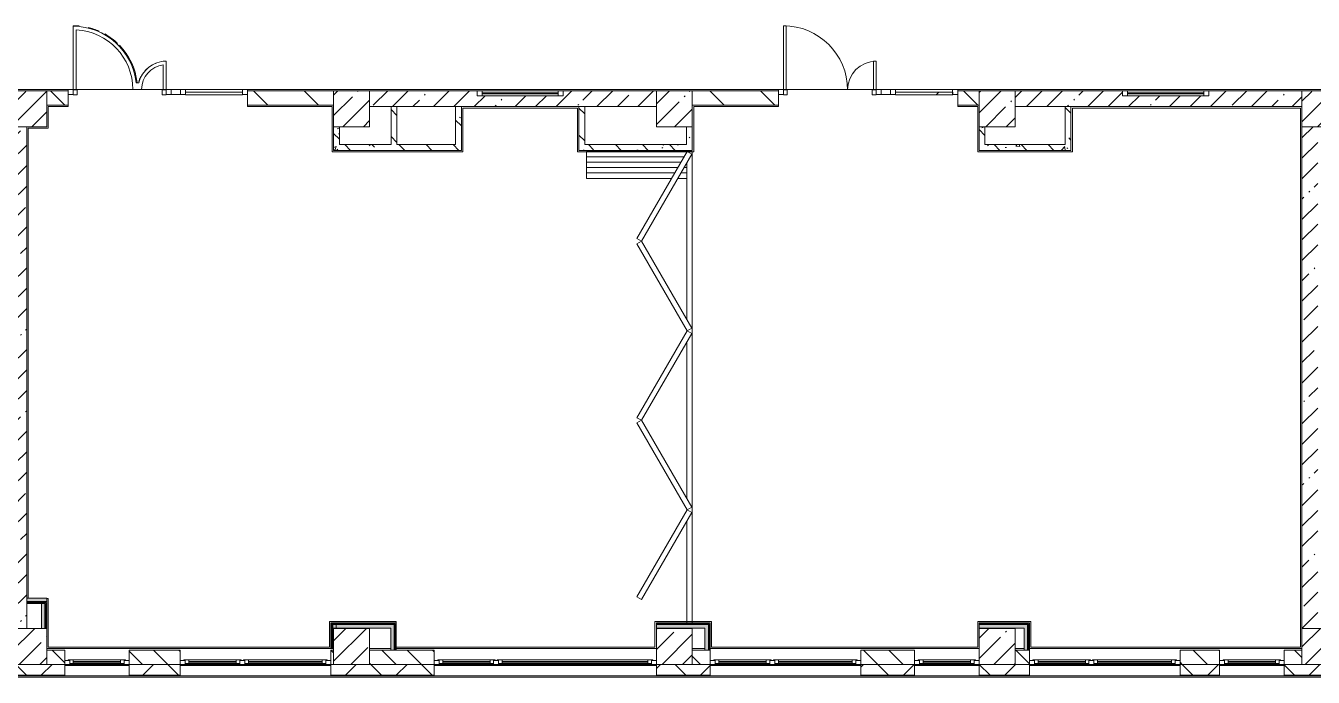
# Model space of a CAD drawing. Header units: millimetres. Extents: x 1311 to 195818, y -8553 to 29000.
# Drawn here: x 116425 to 134376, y -280 to 8808 of the extents above; entities that cross this region are included whole.
import ezdxf

# ---------------------------------------------------------------- set-up
doc = ezdxf.new("R2010")
doc.units = ezdxf.units.MM
for name, color, linetype, lineweight, true_color in [('A-DETL-GENF-4', 7, 'Continuous', 5, 0xaaaaaa), ('A-DOOR-1', 7, 'Continuous', 5, 0xaaaaaa), ('A-DOOR-FRAM-2', 7, 'Continuous', 5, 0xaaaaaa), ('A-FLOR-1', 7, 'Continuous', 5, 0xaaaaaa), ('A-WALL-5', 7, 'Continuous', 5, 0x737373), ('I-WALL-2', 7, 'Continuous', 5, 0xe7e7e7), ('I-WALL-3', 7, 'Continuous', 9, 0xe7e7e7), ('I-WALL-6', 7, 'Continuous', 5, 0x787878)]:
    doc.layers.add(name, color=color, linetype=linetype, lineweight=lineweight, true_color=true_color)
for name, color, linetype, lineweight in [('A-GLAZ-2', 7, 'Continuous', 5), ('A-GLAZ-CURT-2', 7, 'Continuous', 5), ('A-GLAZ-CWMG-2', 7, 'Continuous', 5), ('A-WALL', 7, 'Continuous', 9), ('A-WALL-3', 7, 'Continuous', 5), ('I-WALL-4', 7, 'Continuous', 5), ('S-COLS-4', 7, 'Continuous', 5)]:
    doc.layers.add(name, color=color, linetype=linetype, lineweight=lineweight)
pattern_1 = [(45, (68808.4, 0), (-285.1231, 285.1231), []), (45, (69093.5, 0), (-285.1231, 285.1231), [504.031, -100.806, 16.764, -84.042])]
pattern_2 = [(135, (68808.4, 0), (-353.5534, -353.5534), [])]
pattern_3 = [(135, (68808.4, 0), (-377.1708, -377.1708), [533.4, -88.9, 17.78, -88.9]), (135, (68808.4, 376.94), (-377.1708, -377.1708), []), (50, (68808.4, 0), (637.6445, -55.7866), [66.675, -733.425]), (355, (68808.4, 0), (-123.3494, 668.699), [53.34, -586.74]), (100.451, (68861.5, -4.65), (514.299, 612.908), [56.665, -623.315]), (46.184, (68808.4, 177.8), (948.776, -147.15), [100.012, -1100.137]), (96.636, (68887.5, 165.5), (830.909, 865.997), [84.998, -934.973]), (351.184, (68808.4, 177.8), (830.918, 865.988), [80.01, -880.11]), (21, (68897.3, 133.35), (530.6506, -357.9283), [66.675, -733.425]), (326, (68897.3, 133.35), (216.308, 644.6585), [53.34, -586.74]), (71.451, (68941.5, 103.5), (746.9596, 286.7243), [56.665, -623.315]), (37.5, (68808.4, 0), (10.8105, 295.9426), [16.764, -562.864, 16.764, -578.866, -588.962]), (37.5, (68808.4, 0), (10.8105, 295.9426), [-1175.258, 16.764, -572.198]), (7.5, (68808.4, 0), (233.8692, 350.6318), [16.764, -322.834, 16.764, -549.529, -224.472]), (7.5, (68808.4, 0), (233.8692, 350.6318), [-905.891, 16.764, -207.708]), (327.5, (68610.14, 0), (474.5678, -20.0513), [16.764, -205.486, 16.764, -676.656, -920.115]), (327.5, (68610.14, 0), (474.5678, -20.0513), [-915.67, 16.764, -903.351]), (317.5, (68521.24, 0), (518.4522, 88.9934), [16.764, -272.161, 16.764, -443.738, -653.415]), (317.5, (68521.24, 0), (518.4522, 88.9934), [-749.427, 16.764, -636.651])]
pattern_4 = [(45, (68808.4, 0), (-530.33, 530.33), []), (135, (68808.4, 0), (-530.33, -530.33), [])]

# ---------------------------------------------------------------- blocks, each defined once
blk = doc.blocks.new('BSC_Колонна _Прямоугольная - 500х500-V82-1_11_1_птичка')
at = {"layer": 'S-COLS-4'}
h = blk.add_hatch(dxfattribs=at)
h.set_pattern_fill('FP_105', color=256, style=0, pattern_type=2)
h.set_pattern_definition([(45, (-47660, -7650), (-285.123, 285.123), []), (45, (-47374.88, -7650), (-285.123, 285.123), [504.031, -100.806, 16.764, -84.042])])
h.paths.add_polyline_path([(250, -250), (250, 250), (-250, 250), (-250, -250), (-10, -250)])
for p, q in [((250, 250), (-250, 250)), ((-250, 250), (-250, -250)), ((250, -250), (250, 250)), ((-250, -250), (250, -250))]:
    blk.add_line(p, q, dxfattribs=at)
blk = doc.blocks.new('BSC_Колонна _Прямоугольная - 500х500-V83-1_11_1_птичка')
at = {"layer": 'S-COLS-4'}
h = blk.add_hatch(dxfattribs=at)
h.set_pattern_fill('FP_106', color=256, style=0, pattern_type=2)
h.set_pattern_definition([(45, (-52160, -7650), (-285.123, 285.123), []), (45, (-51874.88, -7650), (-285.123, 285.123), [504.031, -100.806, 16.764, -84.042])])
h.paths.add_polyline_path([(250, -250), (250, 250), (-250, 250), (-250, -250)])
for p, q in [((250, 250), (-250, 250)), ((-250, 250), (-250, -250)), ((250, -250), (250, 250)), ((-250, -250), (250, -250))]:
    blk.add_line(p, q, dxfattribs=at)
blk = doc.blocks.new('BSC_Колонна _Прямоугольная - 500х500-V84-1_11_1_птичка')
at = {"layer": 'S-COLS-4'}
h = blk.add_hatch(dxfattribs=at)
h.set_pattern_fill('FP_107', color=256, style=0, pattern_type=2)
h.set_pattern_definition([(45, (-61160, -7650), (-285.1231, 285.1231), []), (45, (-60874.88, -7650), (-285.123, 285.123), [504.031, -100.806, 16.764, -84.042])])
h.paths.add_polyline_path([(-250, -250), (250, -250), (250, 250), (-250, 250), (-250, 30)])
for p, q in [((250, 250), (-250, 250)), ((-250, 250), (-250, -250)), ((250, -250), (250, 250)), ((-250, -250), (250, -250))]:
    blk.add_line(p, q, dxfattribs=at)
blk = doc.blocks.new('BSC_Колонна _Прямоугольная - 500х500-V87-1_11_1_птичка')
at = {"layer": 'S-COLS-4'}
h = blk.add_hatch(dxfattribs=at)
h.set_pattern_fill('FP_110', color=256, style=0, pattern_type=2)
h.set_pattern_definition([(45, (-47660, -150), (-285.123, 285.123), []), (45, (-47374.88, -150), (-285.123, 285.123), [504.031, -100.806, 16.764, -84.042])])
h.paths.add_polyline_path([(250, -250), (250, 250), (-250, 250), (-250, -250), (-191, -250)])
for p, q in [((250, 250), (-250, 250)), ((-250, 250), (-250, -250)), ((250, -250), (250, 250)), ((-250, -250), (250, -250))]:
    blk.add_line(p, q, dxfattribs=at)
blk = doc.blocks.new('BSC_Колонна _Прямоугольная - 500х500-V88-1_11_1_птичка')
at = {"layer": 'S-COLS-4'}
h = blk.add_hatch(dxfattribs=at)
h.set_pattern_fill('FP_111', color=256, style=0, pattern_type=2)
h.set_pattern_definition([(45, (-52160, -150), (-285.123, 285.123), []), (45, (-51874.88, -150), (-285.123, 285.123), [504.031, -100.806, 16.764, -84.042])])
h.paths.add_polyline_path([(-250, -250), (250, -250), (250, 250), (-250, 250), (-250, -245)])
for p, q in [((250, 250), (-250, 250)), ((-250, 250), (-250, -250)), ((250, -250), (250, 250)), ((-250, -250), (250, -250))]:
    blk.add_line(p, q, dxfattribs=at)
blk = doc.blocks.new('BSC_Колонна _Прямоугольная - 500х500-V89-1_11_1_птичка')
at = {"layer": 'S-COLS-4'}
h = blk.add_hatch(dxfattribs=at)
h.set_pattern_fill('FP_112', color=256, style=0, pattern_type=2)
h.set_pattern_definition([(45, (-61160, -150), (-285.123, 285.123), []), (45, (-60874.88, -150), (-285.123, 285.123), [504.031, -100.806, 16.764, -84.042])])
h.paths.add_polyline_path([(233, -250), (250, -250), (250, 250), (-250, 250), (-250, -250)])
for p, q in [((250, 250), (-250, 250)), ((-250, 250), (-250, -250)), ((250, -250), (250, 250)), ((-250, -250), (250, -250))]:
    blk.add_line(p, q, dxfattribs=at)
blk = doc.blocks.new('BSC_Колонна _Прямоугольная - 500х500-V90-1_11_1_птичка')
at = {"layer": 'S-COLS-4'}
h = blk.add_hatch(dxfattribs=at)
h.set_pattern_fill('FP_113', color=256, style=0, pattern_type=2)
h.set_pattern_definition([(45, (-65660, -150), (-285.1231, 285.1231), []), (45, (-65374.88, -150), (-285.1231, 285.1231), [504.031, -100.806, 16.764, -84.042])])
h.paths.add_polyline_path([(250, -250), (250, 250), (-250, 250), (-250, -250)])
for p, q in [((250, 250), (-250, 250)), ((-250, 250), (-250, -250)), ((250, -250), (250, 250)), ((-250, -250), (250, -250))]:
    blk.add_line(p, q, dxfattribs=at)
blk = doc.blocks.new('BSC_Колонна _Прямоугольная - 500х500-V93-1_11_1_птичка')
at = {"layer": 'S-COLS-4'}
h = blk.add_hatch(dxfattribs=at)
h.set_pattern_fill('FP_116', color=256, style=0, pattern_type=2)
h.set_pattern_definition([(45, (-65660, -7650), (-285.1231, 285.1231), []), (45, (-65374.88, -7650), (-285.1231, 285.1231), [504.031, -100.806, 16.764, -84.042])])
h.paths.add_polyline_path([(250, -250), (250, 22), (220, 22), (220, 30), (250, 30), (250, 250), (-250, 250), (-250, -250), (-10, -250)])
for p, q in [((220, 250), (-250, 250)), ((-250, 250), (-250, -250)), ((250, -250), (250, 22)), ((-250, -250), (250, -250))]:
    blk.add_line(p, q, dxfattribs=at)
blk = doc.blocks.new('120_Окно_СКБ_1Ст - 120_Окно_СКБ_1Ст 900х2500_h_-20664874-1_11_1_птичка')
at = {"layer": 'A-GLAZ-2'}
for p, q in [((-450, -127), (-450, -57)), ((-450, -57), (-380, -57)), ((450, -57), (-450, -57)), ((-380, -127), (-450, -127)), ((-450, -127), (-400, -127)), ((-380, -127), (-400, -127)), ((-400, -127), (-400, -137)), ((-400, -137), (400, -137)), ((400, -137), (-400, -137)), ((-380, -57), (-380, -127)), ((380, -87), (-380, -87)), ((-380, -87), (-380, -127)), ((-330, -137), (-330, -87)), ((-330, -107), (330, -107)), ((330, -117), (-330, -117)), ((330, -137), (330, -87)), ((380, -127), (380, -57)), ((380, -57), (450, -57)), ((380, -127), (380, -87)), ((450, -127), (380, -127)), ((400, -127), (380, -127)), ((400, -127), (450, -127)), ((400, -137), (400, -127)), ((450, -57), (450, -127))]:
    blk.add_line(p, q, dxfattribs=at)
blk = doc.blocks.new('120_Окно_СКБ_2Ст - 120_Окно_СКБ_2Ст 2100х2500 _мал створка справа_-V99-1_11_1_птичка')
at = {"layer": 'A-GLAZ-2'}
for p, q in [((-1050, -127), (-1050, -57)), ((-1050, -57), (-980, -57)), ((1050, -57), (-1050, -57)), ((-980, -127), (-1050, -127)), ((-1050, -127), (-1000, -127)), ((-980, -127), (-1000, -127)), ((-1000, -127), (-1000, -137)), ((-1000, -137), (170, -137)), ((170, -137), (-1000, -137)), ((-980, -57), (-980, -127)), ((150, -87), (-980, -87)), ((-980, -87), (-980, -127)), ((-930, -137), (-930, -87)), ((-930, -107), (100, -107)), ((100, -117), (-930, -117)), ((100, -137), (100, -87)), ((150, -127), (150, -57)), ((150, -57), (220, -57)), ((150, -127), (150, -87)), ((220, -127), (150, -127)), ((170, -127), (150, -127)), ((170, -127), (200, -127)), ((170, -137), (170, -127)), ((220, -127), (200, -127)), ((200, -127), (200, -137)), ((200, -137), (1000, -137)), ((1000, -137), (200, -137)), ((220, -57), (220, -127)), ((980, -87), (220, -87)), ((220, -87), (220, -127)), ((270, -137), (270, -87)), ((270, -107), (930, -107)), ((930, -117), (270, -117)), ((930, -137), (930, -87)), ((980, -127), (980, -57)), ((980, -57), (1050, -57)), ((980, -127), (980, -87)), ((1050, -127), (980, -127)), ((1000, -127), (980, -127)), ((1000, -127), (1050, -127)), ((1000, -137), (1000, -127)), ((1050, -57), (1050, -127))]:
    blk.add_line(p, q, dxfattribs=at)
blk = doc.blocks.new('120_Окно_СКБ_2Ст - 120_Окно_СКБ_2Ст 3100х2500 _мал_створка слева_-22446080-1_11_1_птичка')
at = {"layer": 'A-GLAZ-2'}
for p, q in [((-1550, -127), (-1550, -57)), ((-1550, -57), (-1480, -57)), ((1550, -57), (-1550, -57)), ((-1480, -127), (-1550, -127)), ((-1550, -127), (-1500, -127)), ((-1480, -127), (-1500, -127)), ((-1500, -127), (-1500, -137)), ((-1500, -137), (670, -137)), ((670, -137), (-1500, -137)), ((-1480, -57), (-1480, -127)), ((650, -87), (-1480, -87)), ((-1480, -87), (-1480, -127)), ((-1430, -137), (-1430, -87)), ((-1430, -107), (600, -107)), ((600, -117), (-1430, -117)), ((600, -137), (600, -87)), ((650, -127), (650, -57)), ((650, -57), (720, -57)), ((650, -127), (650, -87)), ((720, -127), (650, -127)), ((670, -127), (650, -127)), ((670, -127), (700, -127)), ((670, -137), (670, -127)), ((720, -127), (700, -127)), ((700, -127), (700, -137)), ((700, -137), (1500, -137)), ((1500, -137), (700, -137)), ((720, -57), (720, -127)), ((1480, -87), (720, -87)), ((720, -87), (720, -127)), ((770, -137), (770, -87)), ((770, -107), (1430, -107)), ((1430, -117), (770, -117)), ((1430, -137), (1430, -87)), ((1480, -127), (1480, -57)), ((1480, -57), (1550, -57)), ((1480, -127), (1480, -87)), ((1550, -127), (1480, -127)), ((1500, -127), (1480, -127)), ((1500, -127), (1550, -127)), ((1500, -137), (1500, -127)), ((1550, -57), (1550, -127))]:
    blk.add_line(p, q, dxfattribs=at)
blk = doc.blocks.new('DOR__перегородка__Прямоугольная - ТП-3_ Вн_ДПГ_6820х3300h-19315679-1_11_1_птичка')
at = {"layer": 'A-DOOR-1'}
for p, q in [((6445, 1474), (6820, 1474)), ((6445, 1474), (6445, 288)), ((6520, 1474), (6520, 244)), ((6595, 1474), (6595, 201)), ((6670, 1474), (6670, 158)), ((6745, 1474), (6745, 114)), ((6820, 1474), (6820, 0)), ((6445, 201), (6445, 75)), ((246, 75), (1664, 75)), ((246, 0), (6820, 0)), ((1814, 75), (1827, 75)), ((1977, 75), (4164, 75)), ((4314, 75), (4325, 75)), ((4475, 75), (6663, 75)), ((6520, 158), (6520, 75)), ((6595, 114), (6595, 75)), ((6813, 75), (6820, 75))]:
    blk.add_line(p, q, dxfattribs=at)
at = {"layer": 'A-DOOR-FRAM-2'}
for p, q in [((570, 707), (608, 772)), ((608, 772), (1820, 72)), ((1821, 72), (3033, 772)), ((3033, 772), (3071, 707)), ((3070, 707), (3107, 772)), ((3107, 772), (4320, 72)), ((4319, 72), (5532, 772)), ((5532, 772), (5569, 707)), ((5569, 707), (5607, 772)), ((5607, 772), (6819, 72)), ((1783, 7), (570, 707)), ((3071, 707), (1858, 7)), ((4282, 7), (3070, 707)), ((5569, 707), (4357, 7)), ((6781, 7), (5569, 707)), ((1820, 72), (1783, 7)), ((1858, 7), (1821, 72)), ((4320, 72), (4282, 7)), ((4357, 7), (4319, 72)), ((6819, 72), (6781, 7))]:
    blk.add_line(p, q, dxfattribs=at)
blk = doc.blocks.new('BSC_Колонна _Прямоугольная - 500х500-V101-1_11_1_птичка')
at = {"layer": 'S-COLS-4'}
h = blk.add_hatch(dxfattribs=at)
h.set_pattern_fill('FP_145', color=256, style=0, pattern_type=2)
h.set_pattern_definition([(45, (-56660, -150), (-285.123, 285.123), []), (45, (-56374.88, -150), (-285.123, 285.123), [504.031, -100.806, 16.764, -84.042])])
h.paths.add_polyline_path([(92, -250), (250, -250), (250, 250), (-250, 250), (-250, -250)])
for p, q in [((250, 250), (-250, 250)), ((-250, 250), (-250, -250)), ((250, -250), (250, 250)), ((-250, -250), (250, -250))]:
    blk.add_line(p, q, dxfattribs=at)
blk = doc.blocks.new('BSC_Колонна _Прямоугольная - 500х500-V102-1_11_1_птичка')
at = {"layer": 'S-COLS-4'}
h = blk.add_hatch(dxfattribs=at)
h.set_pattern_fill('FP_146', color=256, style=0, pattern_type=2)
h.set_pattern_definition([(45, (-56660, -7650), (-285.123, 285.123), []), (45, (-56374.88, -7650), (-285.123, 285.123), [504.031, -100.806, 16.764, -84.042])])
h.paths.add_polyline_path([(92, -250), (250, -250), (250, 250), (-250, 250), (-250, -250)])
for p, q in [((250, 250), (-250, 250)), ((-250, 250), (-250, -250)), ((250, -250), (250, 250)), ((-250, -250), (250, -250))]:
    blk.add_line(p, q, dxfattribs=at)
blk = doc.blocks.new('120_Окно_СКБ_1Ст - 120_Окно_СКБ_1Ст 900х2500_h_-V107-1_11_1_птичка')
at = {"layer": 'A-GLAZ-2'}
for p, q in [((-450, -127), (-450, -57)), ((-450, -57), (-380, -57)), ((450, -57), (-450, -57)), ((-380, -127), (-450, -127)), ((-450, -127), (-400, -127)), ((-380, -127), (-400, -127)), ((-400, -127), (-400, -137)), ((-400, -137), (400, -137)), ((400, -137), (-400, -137)), ((-380, -57), (-380, -127)), ((380, -87), (-380, -87)), ((-380, -87), (-380, -127)), ((-330, -137), (-330, -87)), ((-330, -107), (330, -107)), ((330, -117), (-330, -117)), ((330, -137), (330, -87)), ((380, -127), (380, -57)), ((380, -57), (450, -57)), ((380, -127), (380, -87)), ((450, -127), (380, -127)), ((400, -127), (380, -127)), ((400, -127), (450, -127)), ((400, -137), (400, -127)), ((450, -57), (450, -127))]:
    blk.add_line(p, q, dxfattribs=at)
blk = doc.blocks.new('120_Окно_СКБ_1Ст - 120_Окно_СКБ_1Ст 900х2500_h_-V116-1_11_1_птичка')
at = {"layer": 'A-GLAZ-2'}
for p, q in [((-450, -127), (-450, -57)), ((-450, -57), (-380, -57)), ((450, -57), (-450, -57)), ((-380, -127), (-450, -127)), ((-450, -127), (-400, -127)), ((-380, -127), (-400, -127)), ((-400, -127), (-400, -137)), ((-400, -137), (400, -137)), ((400, -137), (-400, -137)), ((-380, -57), (-380, -127)), ((380, -87), (-380, -87)), ((-380, -87), (-380, -127)), ((-330, -137), (-330, -87)), ((-330, -107), (330, -107)), ((330, -117), (-330, -117)), ((330, -137), (330, -87)), ((380, -127), (380, -57)), ((380, -57), (450, -57)), ((380, -127), (380, -87)), ((450, -127), (380, -127)), ((400, -127), (380, -127)), ((400, -127), (450, -127)), ((400, -137), (400, -127)), ((450, -57), (450, -127))]:
    blk.add_line(p, q, dxfattribs=at)
blk = doc.blocks.new('Прямоугольный импост - 50 x 70 мм-V192-1_11_1_птичка')
at = {"layer": 'A-GLAZ-CWMG-2'}
for p, q in [((-70, 35), (0, 35)), ((-70, -35), (-70, 35)), ((0, 35), (0, -35)), ((0, -35), (-70, -35))]:
    blk.add_line(p, q, dxfattribs=at)
blk = doc.blocks.new('Дверь_Витражная_остекление_ - ДВН_ДАО_Главный вход_1200 в свету-V200-1_11_1_птичка')
at = {"layer": 'A-DETL-GENF-4'}
for p, q in [((-607.5, 925), (-647.5, 925)), ((-647.5, 925), (-647.5, 917)), ((-607.5, 914.7), (-607.5, 925)), ((647.5, 430), (607.5, 430)), ((-647.5, 30), (-607.5, 30)), ((-592.5, 30), (-647.5, 30)), ((-607.5, 30), (-607.5, 37)), ((-592.5, -40), (-592.5, 30)), ((592.5, -40), (592.5, 30)), ((592.5, 30), (647.5, 30)), ((607.5, 37), (607.5, 30)), ((607.5, 30), (647.5, 30)), ((-647.5, -40), (-592.5, -40)), ((647.5, -40), (592.5, -40))]:
    blk.add_line(p, q, dxfattribs=at)
at = {"layer": 'A-DOOR-1'}
blk.add_line((-647.5, 925), (-647.5, 917), dxfattribs=at)
for centre, radius, start, end in [((-647.5, 30), 895, 84.89417, 90), ((-647.5, 30), 895, 66.09157, 76.75735), ((-647.5, 30), 895, 46.29046, 60.65283), ((-647.5, 30), 895, 6.49726, 44.08654), ((647.5, 30), 400, 111.27932, 114.05027), ((647.5, 30), 400, 152.83924, 163.42706), ((647.5, 30), 400, 132.31117, 137.0053), ((647.5, 30), 400, 178.97108, 180), ((-647.5, 30), 895, 360, 0.45558)]:
    blk.add_arc(centre, radius, start, end, dxfattribs=at)
blk = doc.blocks.new('Системная панель - Стемалит - 40мм-V194-1_11_1_птичка')
at = {"layer": 'A-GLAZ-CURT-2'}
for p, q in [((65, 35), (-65, 35)), ((-65, 35), (-65, -35)), ((65, -35), (65, 35)), ((-65, -35), (65, -35))]:
    blk.add_line(p, q, dxfattribs=at)
blk = doc.blocks.new('Прямоугольный импост - 50 x 70 мм-V195-1_11_1_птичка')
at = {"layer": 'A-GLAZ-CWMG-2'}
for p, q in [((-35, 35), (35, 35)), ((-35, -35), (-35, 35)), ((35, 35), (35, -35)), ((35, -35), (-35, -35))]:
    blk.add_line(p, q, dxfattribs=at)
blk = doc.blocks.new('Прямоугольный импост - 50 x 70 мм-V196-1_11_1_птичка')
at = {"layer": 'A-GLAZ-CWMG-2'}
for p, q in [((0, 35), (-70, 35)), ((-70, 35), (-70, -35)), ((0, -35), (0, 35)), ((-70, -35), (0, -35))]:
    blk.add_line(p, q, dxfattribs=at)
blk = doc.blocks.new('Системная панель - Стекло - 40мм-V201-1_11_1_птичка')
at = {"layer": 'A-GLAZ-CURT-2'}
for p, q in [((397.5, 0), (-397.5, 0)), ((-397.5, 0), (-397.5, -40)), ((397.5, -40), (397.5, 0)), ((-397.5, -40), (397.5, -40))]:
    blk.add_line(p, q, dxfattribs=at)
blk = doc.blocks.new('Прямоугольный импост - 50 x 70 мм-V198-1_11_1_птичка')
at = {"layer": 'A-GLAZ-CWMG-2'}
for p, q in [((-35, 35), (35, 35)), ((-35, -35), (-35, 35)), ((35, 35), (35, -35)), ((35, -35), (-35, -35))]:
    blk.add_line(p, q, dxfattribs=at)
blk = doc.blocks.new('Прямоугольный импост - 50 x 70 мм-V199-1_11_1_птичка')
at = {"layer": 'A-GLAZ-CWMG-2'}
blk.add_line((41770, 7918), (40975, 7918), dxfattribs=at)
blk = doc.blocks.new('Дверь_Витражная_остекление_ - ДВН_ДАО_Главный вход_1200 в свету-V202-1_11_1_птичка')
at = {"layer": 'A-DETL-GENF-4'}
for p, q in [((-607.5, 925), (-647.5, 925)), ((-647.5, 925), (-647.5, 35)), ((-607.5, 30), (-607.5, 925)), ((647.5, 430), (607.5, 430)), ((607.5, 430), (607.5, 30)), ((647.5, 35), (647.5, 430)), ((-647.5, 30), (-607.5, 30)), ((-592.5, 30), (-647.5, 30)), ((-592.5, -40), (-592.5, 30)), ((592.5, -40), (592.5, 30)), ((592.5, 30), (647.5, 30)), ((607.5, 30), (647.5, 30)), ((-647.5, -40), (-592.5, -40)), ((647.5, -40), (592.5, -40))]:
    blk.add_line(p, q, dxfattribs=at)
at = {"layer": 'A-DOOR-1'}
for p, q in [((-647.5, 925), (-647.5, 35)), ((647.5, 430), (647.5, 35))]:
    blk.add_line(p, q, dxfattribs=at)
for centre, radius, start, end in [((-647.5, 30), 895, 360, 90), ((647.5, 30), 400, 90, 180)]:
    blk.add_arc(centre, radius, start, end, dxfattribs=at)
blk = doc.blocks.new('Системная панель - Стекло - 40мм-V203-1_11_1_птичка')
at = {"layer": 'A-GLAZ-CURT-2'}
h = blk.add_hatch(dxfattribs=at)
h.set_pattern_fill('FP_213', color=256, style=0, pattern_type=2)
h.set_pattern_definition([(45, (-60642.5, -7383), (-1414.214, 1414.214), [1000, -3000]), (45, (-61642.5, -7883), (-1414.214, 1414.214), [3000, -1000]), (45, (-59642.5, -8383), (-1414.214, 1414.214), [1000, -3000])])
h.paths.add_polyline_path([(398, -40), (398, 0), (-398, 0), (-398, -40), (395, -40)])
for p, q in [((398, 0), (-398, 0)), ((-398, 0), (-398, -40)), ((398, -40), (398, 0)), ((-398, -40), (398, -40))]:
    blk.add_line(p, q, dxfattribs=at)
blk = doc.blocks.new('120_Окно_СКБ_1Ст - 120_Окно_СКБ_1Ст 400х1200 EI30-V205-1_11_1_птичка')
at = {"layer": 'A-GLAZ-2'}
for p, q in [((-600, 40), (-600, 110)), ((-600, 110), (-530, 110)), ((600, 110), (-600, 110)), ((-530, 40), (-600, 40)), ((-600, 40), (600, 40)), ((-530, 110), (-530, 40)), ((530, 80), (-530, 80)), ((530, 70), (-530, 70)), ((530, 40), (530, 110)), ((530, 110), (600, 110)), ((600, 40), (530, 40)), ((600, 110), (600, 40))]:
    blk.add_line(p, q, dxfattribs=at)

msp = doc.modelspace()

# ---------------------------------------------------------------- hatches: boundary and pattern name
at = {"layer": 'A-WALL-3'}
h = msp.add_hatch(dxfattribs=at)
h.set_pattern_fill('FP_102', color=256, style=0, pattern_type=2)
h.set_pattern_definition([(135, (68808.4, 0), (-176.7767, -176.7767), [])])
h.paths.add_polyline_path([(125968.4, -100), (125968.4, 100), (125718.4, 100), (125718.4, -100)])
h.paths.add_polyline_path([(134218.4, -100), (134218.4, 100), (133968.4, 100), (133968.4, -100)])
h.paths.add_polyline_path([(116718.4, -100), (116968.4, -100), (116968.4, 100), (116718.4, 100)])
h.paths.add_polyline_path([(117868.4, -100), (118579.9, -100), (118579.9, 100), (117868.4, 100)])
h.paths.add_polyline_path([(132986.5, -100), (133068.4, -100), (133068.4, 100), (132518.4, 100), (132518.4, -100)])
h.paths.add_polyline_path([(120679.9, -100), (120718.4, -94.7), (120718.4, 100), (120679.9, 100)])
h.paths.add_polyline_path([(130218.4, -100), (130418.4, -100), (130418.4, 100), (130218.4, 100), (130218.4, 42.9)])
h.paths.add_polyline_path([(121218.4, -100), (122118.4, -100), (122118.4, 100), (121218.4, 100), (121218.4, -25.1)])
h.paths.add_polyline_path([(128068.4, -100), (128818.4, -100), (128818.4, 100), (128068.4, 100)])
h = msp.add_hatch(dxfattribs=at)
h.set_pattern_fill('FP_120', color=256, style=0, pattern_type=2)
h.set_pattern_definition([(45, (68808.4, 0), (-353.5534, 353.5534), []), (135, (68808.4, 0), (-353.5534, -353.5534), [])])
h.paths.add_polyline_path([(144502.2, -250), (144508.4, -250), (144508.4, -100), (142788.4, -100), (142788.4, -250), (144500.4, -250)])
h.paths.add_polyline_path([(135868.4, -250), (139468.4, -250), (139468.4, -100), (135868.4, -100), (135868.4, -113)])
h.paths.add_polyline_path([(140368.4, -250), (141088.4, -250), (141088.4, -100), (140368.4, -101.8), (140368.4, -118)])
h.paths.add_polyline_path([(132518.4, -250), (133068.4, -250), (133068.4, -100), (132518.4, -100), (132518.4, -121.3)])
h.paths.add_polyline_path([(130201.7, -250), (130418.4, -250), (130418.4, -100), (129718.4, -100), (129718.4, -250)])
h.paths.add_polyline_path([(128818.4, -250), (128818.4, -100), (128068.4, -100), (128068.4, -250)])
h.paths.add_polyline_path([(133968.4, -250), (134968.4, -250), (134968.4, -100), (133968.4, -100), (133968.4, -118)])
h.paths.add_polyline_path([(125968.4, -250), (125968.4, -100), (125218.4, -100), (125218.4, -250), (125560.2, -250)])
h.paths.add_polyline_path([(121847, -250), (122118.4, -250), (122118.4, -100), (120679.9, -100), (120679.9, -250), (120918.7, -250)])
h.paths.add_polyline_path([(112564.1, -250), (113118.4, -250), (113118.4, -100), (111545.9, -100), (111545.9, -250), (111635.8, -250)])
h.paths.add_polyline_path([(116218.4, -250), (116968.4, -250), (116968.4, -100), (116218.4, -100), (116218.4, -161.8)])
h.paths.add_polyline_path([(117868.4, -250), (118579.9, -250), (118579.9, -100), (117868.4, -100), (117868.4, -157.7)])
h.paths.add_polyline_path([(109445.9, -250), (109445.9, -100), (108748.4, -100), (108748.4, -250), (108850.9, -250)])
h.paths.add_polyline_path([(107199.4, -250), (107848.4, -250), (107848.4, -100), (107199.4, -100), (107199.4, -186.7)])
at = {"layer": 'I-WALL-2'}
for points in [[(116709.8, 775), (116718.4, 775), (116718.4, 825), (116438.4, 820), (116438.4, 775), (116693.4, 775)], [(116693.4, 400), (116693.4, 750), (116643.4, 750), (116643.4, 400)], [(120918.7, 405), (121513.4, 405), (121513.4, 455), (120679.9, 455), (120679.9, 405), (120718.4, 405)], [(121563.4, 100), (121563.4, 455), (121513.4, 455), (121513.4, 100)], [(125560.2, 405), (125893.4, 405), (125893.4, 455), (125218.4, 455), (125218.4, 405)], [(130343.4, 405), (130393.4, 405), (130393.4, 455), (129718.4, 455), (129718.4, 405), (130218.4, 405)]]:
    msp.add_hatch(color=256, dxfattribs=at).paths.add_polyline_path(points)
h = msp.add_hatch(color=256, dxfattribs=at)
h.paths.add_polyline_path([(120704.9, 120), (120718.4, 120), (120718.4, 400), (120704.9, 405)])
h.paths.add_polyline_path([(120704.9, 455), (120754.9, 455), (120754.9, 480), (120704.9, 480)])
at = {"layer": 'I-WALL-3'}
for points in [[(125943.4, 100), (125943.4, 455), (125893.4, 455), (125893.4, 100)], [(130343.4, 100), (130393.4, 100), (130393.4, 405), (130343.4, 405), (130343.4, 120)]]:
    msp.add_hatch(color=256, dxfattribs=at).paths.add_polyline_path(points)
at = {"layer": 'I-WALL-4'}
h = msp.add_hatch(dxfattribs=at)
h.set_pattern_fill('FP_119', color=256, style=0, pattern_type=2)
h.set_pattern_definition(pattern_2)
h.paths.add_polyline_path([(119518.4, 7700), (120718.4, 7700), (120718.4, 7900), (119518.4, 7900)])
h.paths.add_polyline_path([(116738.4, 7700), (117018.4, 7700), (117018.4, 7900), (116718.4, 7900), (116718.4, 7700)])
h = msp.add_hatch(dxfattribs=at)
h.set_pattern_fill('FP_101', color=256, style=0, pattern_type=2)
h.set_pattern_definition(pattern_1)
h.paths.add_polyline_path([(121847, 7680), (125218.4, 7680), (125218.4, 7900), (123918.4, 7900), (123918.4, 7830), (122718.4, 7830), (122718.4, 7900), (121218.4, 7900), (121218.4, 7680), (121588.4, 7680)])
h = msp.add_hatch(dxfattribs=at)
h.set_pattern_fill('FP_119', color=256, style=0, pattern_type=2)
h.set_pattern_definition(pattern_2)
h.paths.add_polyline_path([(129418.4, 7700), (129718.4, 7700), (129718.4, 7900), (129418.4, 7900)])
h.paths.add_polyline_path([(125988.4, 7700), (126918.4, 7700), (126918.4, 7900), (125718.4, 7900), (125718.4, 7700), (125792, 7700)])
h = msp.add_hatch(dxfattribs=at)
h.set_pattern_fill('FP_101', color=256, style=0, pattern_type=2)
h.set_pattern_definition(pattern_1)
h.paths.add_polyline_path([(132986.5, 7680), (134218.4, 7680), (134218.4, 7900), (132918.4, 7900), (132918.4, 7830), (131718.4, 7830), (131718.4, 7900), (130218.4, 7900), (130218.4, 7680), (131018.4, 7680)])
h = msp.add_hatch(dxfattribs=at)
h.set_pattern_fill('FP_101', color=256, style=0, pattern_type=2)
h.set_pattern_definition(pattern_1)
h.paths.add_polyline_path([(116277.3, 400), (116438.4, 400), (116438.4, 7400), (116218.4, 7400), (116218.4, 400)])
h = msp.add_hatch(dxfattribs=at)
h.set_pattern_fill('FP_101', color=256, style=0, pattern_type=2)
h.set_pattern_definition(pattern_1)
h.paths.add_polyline_path([(134438.4, 400), (134438.4, 7400), (134218.4, 7400), (134218.4, 400)])
h = msp.add_hatch(dxfattribs=at)
h.set_pattern_fill('FP_212', color=256, style=0, pattern_type=2)
h.set_pattern_definition(pattern_4)
h.paths.add_polyline_path([(121218.4, 467.5), (121575.9, 467.5), (121575.9, 480), (120754.9, 478.9), (120754.9, 467.5), (120918.7, 467.5)])
h.paths.add_polyline_path([(120679.9, 467.5), (120704.9, 467.5), (120704.9, 480), (120679.9, 480)])
h = msp.add_hatch(dxfattribs=at)
h.set_pattern_fill('FP_212', color=256, style=0, pattern_type=2)
h.set_pattern_definition(pattern_4)
h.paths.add_polyline_path([(121563.4, 455), (121562.9, 467.5), (120754.9, 466.4), (120754.9, 455), (121513.4, 455)])
h.paths.add_polyline_path([(120679.9, 455), (120704.9, 455), (120704.9, 467.5), (120679.9, 467.5)])
h = msp.add_hatch(dxfattribs=at)
h.set_pattern_fill('FP_212', color=256, style=0, pattern_type=2)
h.set_pattern_definition(pattern_4)
h.paths.add_polyline_path([(121575.9, 100), (121575.9, 467.5), (121563.4, 467.5), (121563.4, 100)])
h = msp.add_hatch(dxfattribs=at)
h.set_pattern_fill('FP_212', color=256, style=0, pattern_type=2)
h.set_pattern_definition(pattern_4)
h.paths.add_polyline_path([(121588.4, 100), (121585.5, 480), (121575.9, 480), (121575.9, 100)])
h = msp.add_hatch(dxfattribs=at)
h.set_pattern_fill('FP_212', color=256, style=0, pattern_type=2)
h.set_pattern_definition(pattern_4)
h.paths.add_polyline_path([(125718.4, 467.5), (125955.9, 467.5), (125955.9, 480), (125218.4, 480), (125218.4, 467.5), (125560.2, 467.5)])
h = msp.add_hatch(dxfattribs=at)
h.set_pattern_fill('FP_212', color=256, style=0, pattern_type=2)
h.set_pattern_definition(pattern_4)
h.paths.add_polyline_path([(125218.4, 455), (125943.4, 455), (125942.9, 467.5), (125218.4, 467.5)])
h = msp.add_hatch(dxfattribs=at)
h.set_pattern_fill('FP_212', color=256, style=0, pattern_type=2)
h.set_pattern_definition(pattern_4)
h.paths.add_polyline_path([(125955.9, 100), (125955.9, 467.5), (125943.4, 467.5), (125943.4, 100)])
h = msp.add_hatch(dxfattribs=at)
h.set_pattern_fill('FP_212', color=256, style=0, pattern_type=2)
h.set_pattern_definition(pattern_4)
h.paths.add_polyline_path([(125968.4, 100), (125968.4, 480), (125955.9, 480), (125955.9, 100)])
h = msp.add_hatch(dxfattribs=at)
h.set_pattern_fill('FP_212', color=256, style=0, pattern_type=2)
h.set_pattern_definition(pattern_4)
h.paths.add_polyline_path([(129718.4, 467.5), (130418.4, 467.5), (130418.4, 480), (129718.4, 480)])
h = msp.add_hatch(dxfattribs=at)
h.set_pattern_fill('FP_212', color=256, style=0, pattern_type=2)
h.set_pattern_definition(pattern_4)
h.paths.add_polyline_path([(129718.4, 455), (130405.9, 455), (130405.9, 467.5), (129718.4, 467.5)])
at = {"layer": 'I-WALL-6'}
h = msp.add_hatch(dxfattribs=at)
h.set_pattern_fill('FP_131', color=256, style=0, pattern_type=2)
h.set_pattern_definition(pattern_3)
h.paths.add_polyline_path([(121518.4, 7150), (121598.4, 7150), (121598.4, 7680), (121518.4, 7680), (121518.4, 7400)])
h = msp.add_hatch(dxfattribs=at)
h.set_pattern_fill('FP_131', color=256, style=0, pattern_type=2)
h.set_pattern_definition(pattern_3)
h.paths.add_polyline_path([(122498.4, 7150), (122498.4, 7680), (122418.4, 7680), (122418.4, 7150)])
h = msp.add_hatch(dxfattribs=at)
h.set_pattern_fill('FP_131', color=256, style=0, pattern_type=2)
h.set_pattern_definition(pattern_3)
h.paths.add_polyline_path([(124218.4, 7070), (124218.4, 7680), (124138.4, 7680), (124138.4, 7070)])
h = msp.add_hatch(dxfattribs=at)
h.set_pattern_fill('FP_131', color=256, style=0, pattern_type=2)
h.set_pattern_definition(pattern_3)
h.paths.add_polyline_path([(130998.4, 7070), (130998.4, 7680), (130918.4, 7680), (130918.4, 7070)])
h = msp.add_hatch(dxfattribs=at)
h.set_pattern_fill('FP_131', color=256, style=0, pattern_type=2)
h.set_pattern_definition(pattern_3)
h.paths.add_polyline_path([(120798.4, 7070), (120798.4, 7400), (120718.4, 7400), (120718.4, 7070)])
h = msp.add_hatch(dxfattribs=at)
h.set_pattern_fill('FP_131', color=256, style=0, pattern_type=2)
h.set_pattern_definition(pattern_3)
h.paths.add_polyline_path([(125638.4, 7150), (125718.4, 7150), (125718.4, 7400), (125638.4, 7400)])
h = msp.add_hatch(dxfattribs=at)
h.set_pattern_fill('FP_131', color=256, style=0, pattern_type=2)
h.set_pattern_definition(pattern_3)
h.paths.add_polyline_path([(129798.4, 7070), (129798.4, 7400), (129718.4, 7400), (129718.4, 7070)])
h = msp.add_hatch(dxfattribs=at)
h.set_pattern_fill('FP_131', color=256, style=0, pattern_type=2)
h.set_pattern_definition(pattern_3)
h.paths.add_polyline_path([(122498.4, 7070), (122498.4, 7150), (120798.4, 7150), (120798.4, 7070), (121847, 7070)])
h = msp.add_hatch(dxfattribs=at)
h.set_pattern_fill('FP_131', color=256, style=0, pattern_type=2)
h.set_pattern_definition(pattern_3)
h.paths.add_polyline_path([(124946.6, 7070), (125718.4, 7070), (125718.4, 7150), (124218.4, 7150), (124218.4, 7070)])
h = msp.add_hatch(dxfattribs=at)
h.set_pattern_fill('FP_131', color=256, style=0, pattern_type=2)
h.set_pattern_definition(pattern_3)
h.paths.add_polyline_path([(130218.4, 7070), (130918.4, 7070), (130918.4, 7150), (129798.4, 7150), (129798.4, 7070)])

# ---------------------------------------------------------------- linework, layer by layer
at = {"layer": 'A-FLOR-1'}
for p, q in [((117088.4, 8800), (117088.4, 7920)), ((117128.4, 7920), (117128.4, 8749)), ((118343.4, 8260.7), (118343.4, 7920)), ((118383.4, 7920), (118383.4, 8313)), ((107548.4, 7920), (134724.7, 7920)), ((118001.5, 8012.8), (117963.5, 8012.8)), ((117018.4, 7680), (116738.4, 7680)), ((116738.4, 7680), (116738.4, 7380)), ((117018.4, 7700), (117018.4, 7680)), ((119518.4, 7680), (119518.4, 7700)), ((120698.4, 7680), (119518.4, 7680)), ((120698.4, 7050), (120698.4, 7680)), ((124118.4, 7660), (122518.4, 7660)), ((122518.4, 7660), (122518.4, 7050)), ((124118.4, 7050), (124118.4, 7660)), ((126918.4, 7680), (125738.4, 7680)), ((125738.4, 7680), (125738.4, 7050)), ((126918.4, 7700), (126918.4, 7680)), ((129418.4, 7680), (129418.4, 7700)), ((129698.4, 7680), (129418.4, 7680)), ((129698.4, 7050), (129698.4, 7680)), ((134198.4, 7660), (131018.4, 7660)), ((131018.4, 7660), (131018.4, 7050)), ((134198.4, 140), (134198.4, 7660)), ((116738.4, 7380), (116458.4, 7380)), ((116458.4, 7380), (116458.4, 825)), ((122518.4, 7050), (120698.4, 7050)), ((125645.1, 7050), (124118.4, 7050)), ((125738.4, 7050), (125651.6, 7050)), ((131018.4, 7050), (129698.4, 7050)), ((116718.4, 820), (116738.4, 820)), ((116738.4, 820), (116738.4, 140)), ((120659.9, 140), (120659.9, 500)), ((120659.9, 500), (121588.4, 500)), ((121588.4, 500), (121588.4, 480)), ((125198.4, 140), (125198.4, 500)), ((125198.4, 500), (125988.4, 500)), ((125988.4, 500), (125988.4, 140)), ((129698.4, 140), (129698.4, 500)), ((129698.4, 500), (130438.4, 500)), ((130438.4, 500), (130438.4, 140)), ((116738.4, 140), (120659.9, 140)), ((121588.4, 140), (125198.4, 140)), ((125988.4, 140), (129698.4, 140)), ((130438.4, 140), (134198.4, 140))]:
    msp.add_line(p, q, dxfattribs=at)
for centre, radius, start, end in [((117088.4, 7920), 880, 6.05535, 90), ((117088.4, 7920), 830, 360, 87.23769), ((118383.4, 7920), 393, 90, 166.33705), ((118383.4, 7920), 343, 96.69696, 180)]:
    msp.add_arc(centre, radius, start, end, dxfattribs=at)
at = {"layer": 'A-WALL'}
for p, q in [((122498.4, 7680), (122418.4, 7680)), ((124218.4, 7680), (124138.4, 7680)), ((130998.4, 7680), (130918.4, 7680)), ((116438.4, 825), (116438.4, 750)), ((116438.4, 775), (116718.4, 775)), ((116438.4, 762.5), (116705.9, 762.5)), ((116693.4, 750), (116643.4, 750)), ((116693.4, 400), (116693.4, 750)), ((116705.9, 400), (116705.9, 762.5)), ((121575.9, 467.5), (120679.9, 467.5)), ((121563.4, 455), (120679.9, 455)), ((120692.4, 480), (120692.4, 120)), ((120704.9, 480), (120704.9, 120)), ((121563.4, 100), (121563.4, 455)), ((121575.9, 100), (121575.9, 467.5)), ((125955.9, 467.5), (125218.4, 467.5)), ((125943.4, 455), (125218.4, 455)), ((125943.4, 455), (125943.4, 100)), ((125955.9, 467.5), (125955.9, 100)), ((130405.9, 467.5), (129718.4, 467.5)), ((130393.4, 455), (129718.4, 455)), ((130393.4, 455), (130393.4, 100)), ((130405.9, 467.5), (130405.9, 100)), ((116968.4, -100), (116718.4, -100)), ((118579.9, -100), (117868.4, -100)), ((120718.4, -100), (120679.9, -100)), ((122118.4, -100), (121218.4, -100)), ((125968.4, -100), (125718.4, -100)), ((128818.4, -100), (128068.4, -100)), ((130418.4, -100), (130218.4, -100)), ((133068.4, -100), (132518.4, -100)), ((134218.4, -100), (133968.4, -100)), ((116218.4, -250), (116968.4, -250)), ((116218.4, -253), (116968.4, -253)), ((117868.4, -250), (118579.9, -250)), ((117868.4, -253), (118579.9, -253)), ((120679.9, -250), (122118.4, -250)), ((120679.9, -253), (122118.4, -253)), ((125218.4, -250), (125968.4, -250)), ((125218.4, -253), (125968.4, -253)), ((128068.4, -250), (128818.4, -250)), ((128068.4, -253), (128818.4, -253)), ((129718.4, -250), (130418.4, -250)), ((129718.4, -253), (130418.4, -253)), ((132518.4, -250), (133068.4, -250)), ((132518.4, -253), (133068.4, -253)), ((133968.4, -250), (134968.4, -250)), ((133968.4, -253), (134968.4, -253))]:
    msp.add_line(p, q, dxfattribs=at)
at = {"layer": 'A-WALL-3'}
for p, q in [((116968.4, 100), (116718.4, 100)), ((116968.4, -258), (116968.4, 100)), ((118579.9, 100), (117868.4, 100)), ((117868.4, 100), (117868.4, -258)), ((118579.9, -258), (118579.9, 100)), ((120718.4, 100), (120679.9, 100)), ((120679.9, 100), (120679.9, -258)), ((122118.4, 100), (121218.4, 100)), ((122118.4, -258), (122118.4, 100)), ((125893.4, 100), (125718.4, 100)), ((125968.4, -258), (125968.4, 100)), ((128818.4, 100), (128068.4, 100)), ((128068.4, 100), (128068.4, -258)), ((128818.4, -258), (128818.4, 100)), ((130343.4, 100), (130218.4, 100)), ((130418.4, -258), (130418.4, 100)), ((133068.4, 100), (132518.4, 100)), ((132518.4, 100), (132518.4, -258)), ((133068.4, -258), (133068.4, 100)), ((134218.4, 100), (133968.4, 100)), ((133968.4, 100), (133968.4, -258)), ((116968.4, -100), (117868.4, -100)), ((118579.9, -100), (120679.9, -100)), ((122118.4, -100), (125218.4, -100)), ((125218.4, -100), (125218.4, -258)), ((125968.4, -100), (128068.4, -100)), ((128818.4, -100), (129718.4, -100)), ((129718.4, -100), (129718.4, -258)), ((130418.4, -100), (132518.4, -100)), ((133068.4, -100), (133968.4, -100)), ((118579.9, -258), (107199.4, -258)), ((133068.4, -258), (118579.9, -258)), ((133068.4, -258), (141088.4, -258))]:
    msp.add_line(p, q, dxfattribs=at)
at = {"layer": 'A-WALL-5'}
msp.add_line((141088.4, -280), (68518.4, -280), dxfattribs=at)
at = {"layer": 'I-WALL-4'}
for p, q in [((117018.4, 7900), (116718.4, 7900)), ((117018.4, 7700), (117018.4, 7900)), ((120718.4, 7900), (119518.4, 7900)), ((119518.4, 7900), (119518.4, 7700)), ((122718.4, 7900), (121218.4, 7900)), ((125218.4, 7900), (123918.4, 7900)), ((126918.4, 7900), (125718.4, 7900)), ((126918.4, 7700), (126918.4, 7900)), ((129718.4, 7900), (129418.4, 7900)), ((129418.4, 7900), (129418.4, 7700)), ((131718.4, 7900), (130218.4, 7900)), ((134218.4, 7900), (132918.4, 7900)), ((116718.4, 7700), (117018.4, 7700)), ((119518.4, 7700), (120718.4, 7700)), ((121218.4, 7680), (122418.4, 7680)), ((121518.4, 7680), (121518.4, 7150)), ((121598.4, 7150), (121598.4, 7680)), ((122418.4, 7680), (122418.4, 7150)), ((122498.4, 7070), (122498.4, 7680)), ((122498.4, 7680), (124138.4, 7680)), ((124138.4, 7680), (124138.4, 7070)), ((124218.4, 7150), (124218.4, 7680)), ((124218.4, 7680), (125218.4, 7680)), ((125718.4, 7700), (126918.4, 7700)), ((129418.4, 7700), (129718.4, 7700)), ((130218.4, 7680), (130918.4, 7680)), ((130918.4, 7680), (130918.4, 7150)), ((130998.4, 7070), (130998.4, 7680)), ((130998.4, 7680), (134218.4, 7680)), ((116438.4, 825), (116438.4, 7400)), ((120718.4, 7400), (120718.4, 7070)), ((120798.4, 7150), (120798.4, 7400)), ((125638.4, 7400), (125638.4, 7150)), ((125718.4, 7070), (125718.4, 7400)), ((129718.4, 7400), (129718.4, 7070)), ((129798.4, 7150), (129798.4, 7400)), ((134218.4, 7400), (134218.4, 400)), ((120718.4, 7070), (122498.4, 7070)), ((121518.4, 7150), (120798.4, 7150)), ((122418.4, 7150), (121598.4, 7150)), ((124138.4, 7070), (125718.4, 7070)), ((125638.4, 7150), (124218.4, 7150)), ((129718.4, 7070), (130998.4, 7070)), ((130918.4, 7150), (129798.4, 7150)), ((116718.4, 825), (116438.4, 825)), ((116438.4, 400), (116438.4, 750)), ((116438.4, 750), (116643.4, 750)), ((116643.4, 750), (116643.4, 400)), ((116718.4, 400), (116718.4, 825)), ((121588.4, 480), (120679.9, 480)), ((120679.9, 480), (120679.9, 120)), ((120679.9, 405), (121513.4, 405)), ((120754.9, 400), (120754.9, 480)), ((121513.4, 405), (121513.4, 100)), ((121588.4, 100), (121588.4, 480)), ((125968.4, 480), (125218.4, 480)), ((125218.4, 480), (125218.4, 405)), ((125218.4, 405), (125893.4, 405)), ((125893.4, 405), (125893.4, 100)), ((125968.4, 100), (125968.4, 480)), ((130418.4, 480), (129718.4, 480)), ((129718.4, 480), (129718.4, 405)), ((129718.4, 405), (130343.4, 405)), ((130343.4, 405), (130343.4, 100)), ((130418.4, 100), (130418.4, 480)), ((116718.4, 120), (120718.4, 120)), ((121218.4, 120), (121513.4, 120)), ((121587.7, 120), (125218.4, 120)), ((125718.4, 120), (125893.4, 120)), ((125893.4, 100), (125968.4, 100)), ((125967.7, 120), (129718.4, 120)), ((130218.4, 120), (130343.4, 120)), ((130343.4, 100), (130418.4, 100)), ((130417.6, 120), (134218.4, 120))]:
    msp.add_line(p, q, dxfattribs=at)

# ---------------------------------------------------------------- block references
at = {"layer": 'A-DOOR-1'}
for name, p in [('Дверь_Витражная_остекление_ - ДВН_ДАО_Главный вход_1200 в свету-V200-1_11_1_птичка', (117735.9, 7883)), ('Дверь_Витражная_остекление_ - ДВН_ДАО_Главный вход_1200 в свету-V202-1_11_1_птичка', (127635.9, 7883))]:
    msp.add_blockref(name, p, dxfattribs=at)
at = {"layer": 'A-DOOR-1', "rotation": 89.99999999999955}
msp.add_blockref('DOR__перегородка__Прямоугольная - ТП-3_ Вн_ДПГ_6820х3300h-19315679-1_11_1_птичка', (125718.4, 233.9), dxfattribs=at)
at = {"layer": 'A-GLAZ-2'}
for p in [(123318.4, 7790), (132318.4, 7790)]:
    msp.add_blockref('120_Окно_СКБ_1Ст - 120_Окно_СКБ_1Ст 400х1200 EI30-V205-1_11_1_птичка', p, dxfattribs=at)
at = {"layer": 'A-GLAZ-2', "rotation": 180}
for name, p in [('120_Окно_СКБ_1Ст - 120_Окно_СКБ_1Ст 900х2500_h_-20664874-1_11_1_птичка', (117418.4, -175)), ('120_Окно_СКБ_2Ст - 120_Окно_СКБ_2Ст 2100х2500 _мал створка справа_-V99-1_11_1_птичка', (119629.9, -175)), ('120_Окно_СКБ_2Ст - 120_Окно_СКБ_2Ст 3100х2500 _мал_створка слева_-22446080-1_11_1_птичка', (123668.4, -175)), ('120_Окно_СКБ_2Ст - 120_Окно_СКБ_2Ст 2100х2500 _мал створка справа_-V99-1_11_1_птичка', (127018.4, -175)), ('120_Окно_СКБ_1Ст - 120_Окно_СКБ_1Ст 900х2500_h_-V116-1_11_1_птичка', (129268.4, -175)), ('120_Окно_СКБ_2Ст - 120_Окно_СКБ_2Ст 2100х2500 _мал створка справа_-V99-1_11_1_птичка', (131468.4, -175)), ('120_Окно_СКБ_1Ст - 120_Окно_СКБ_1Ст 900х2500_h_-V107-1_11_1_птичка', (133518.4, -175))]:
    msp.add_blockref(name, p, dxfattribs=at)
at = {"layer": 'A-GLAZ-CURT-2'}
for name, p in [('Системная панель - Стемалит - 40мм-V194-1_11_1_птичка', (118518.4, 7883)), ('Системная панель - Стемалит - 40мм-V194-1_11_1_птичка', (128418.4, 7883)), ('Системная панель - Стекло - 40мм-V201-1_11_1_птичка', (119050.9, 7883)), ('Системная панель - Стекло - 40мм-V203-1_11_1_птичка', (128950.9, 7883))]:
    msp.add_blockref(name, p, dxfattribs=at)
at = {"layer": 'A-GLAZ-CWMG-2', "rotation": 180}
for p in [(117018.4, 7883), (126918.4, 7883)]:
    msp.add_blockref('Прямоугольный импост - 50 x 70 мм-V196-1_11_1_птичка', p, dxfattribs=at)
at = {"layer": 'A-GLAZ-CWMG-2', "extrusion": (0, 0, -1), "rotation": 180}
for name, p in [('Прямоугольный импост - 50 x 70 мм-V195-1_11_1_птичка', (-118418.4, 7883)), ('Прямоугольный импост - 50 x 70 мм-V198-1_11_1_птичка', (-118618.4, 7883)), ('Прямоугольный импост - 50 x 70 мм-V192-1_11_1_птичка', (-119518.4, 7883)), ('Прямоугольный импост - 50 x 70 мм-V195-1_11_1_птичка', (-128318.4, 7883)), ('Прямоугольный импост - 50 x 70 мм-V198-1_11_1_птичка', (-128518.4, 7883)), ('Прямоугольный импост - 50 x 70 мм-V192-1_11_1_птичка', (-129418.4, 7883))]:
    msp.add_blockref(name, p, dxfattribs=at)
at = {"layer": 'A-GLAZ-CWMG-2'}
for p in [(77678.4, 0), (87578.4, 0)]:
    msp.add_blockref('Прямоугольный импост - 50 x 70 мм-V199-1_11_1_птичка', p, dxfattribs=at)
at = {"layer": 'S-COLS-4'}
for name, p in [('BSC_Колонна _Прямоугольная - 500х500-V82-1_11_1_птичка', (116468.4, 7650)), ('BSC_Колонна _Прямоугольная - 500х500-V83-1_11_1_птичка', (120968.4, 7650)), ('BSC_Колонна _Прямоугольная - 500х500-V102-1_11_1_птичка', (125468.4, 7650)), ('BSC_Колонна _Прямоугольная - 500х500-V84-1_11_1_птичка', (129968.4, 7650)), ('BSC_Колонна _Прямоугольная - 500х500-V93-1_11_1_птичка', (134468.4, 7650)), ('BSC_Колонна _Прямоугольная - 500х500-V87-1_11_1_птичка', (116468.4, 150)), ('BSC_Колонна _Прямоугольная - 500х500-V88-1_11_1_птичка', (120968.4, 150)), ('BSC_Колонна _Прямоугольная - 500х500-V101-1_11_1_птичка', (125468.4, 150)), ('BSC_Колонна _Прямоугольная - 500х500-V89-1_11_1_птичка', (129968.4, 150)), ('BSC_Колонна _Прямоугольная - 500х500-V90-1_11_1_птичка', (134468.4, 150))]:
    msp.add_blockref(name, p, dxfattribs=at)

doc.saveas('drawing.dxf')
